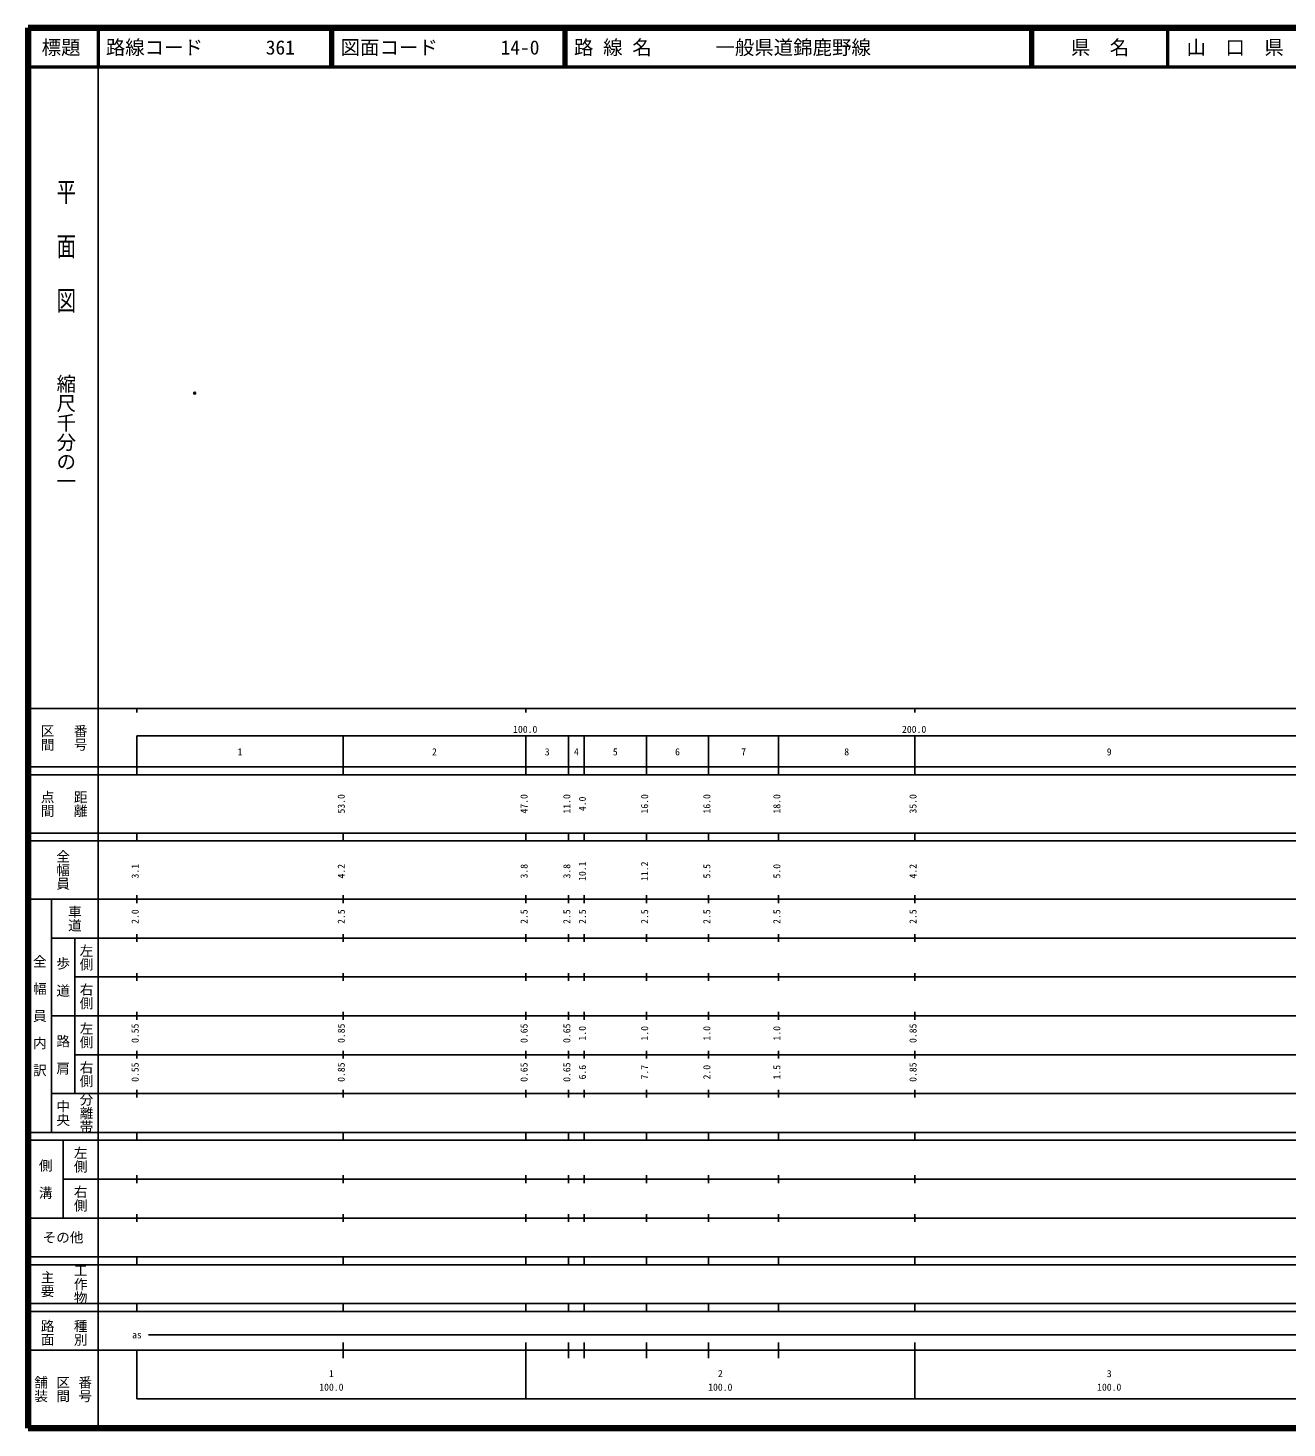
# Model space of a CAD drawing. Units: millimetres on the paper. Extents: x 40 to 680, y 20 to 380.
# Drawn here: x 40 to 363.7, y 20 to 380 of the extents above; entities that cross this region are included whole.
import ezdxf
from ezdxf.enums import TextEntityAlignment as Align

# ---------------------------------------------------------------- set-up
doc = ezdxf.new("R2010")
doc.units = ezdxf.units.MM
doc.header["$PDMODE"] = 32
doc.header["$PDSIZE"] = 0.5
doc.layers.add('M-OTRS', color=6, linetype='Continuous')
doc.layers.add('M-TTL-TXT', color=7, linetype='Continuous')
for name, color, linetype, lineweight in [('M-TTL', 2, 'Continuous', 140), ('M-TTL-BAND', 7, 'Continuous', 25), ('M-TTL-LINE', 7, 'Continuous', 50)]:
    doc.layers.add(name, color=color, linetype=linetype, lineweight=lineweight)
doc.styles.add('@ＭＳ ゴシック', font='')
doc.styles.add('ＭＳ ゴシック', font='')
doc.styles.get('@ＭＳ ゴシック').set_extended_font_data('@MS Gothic')
doc.styles.get('ＭＳ ゴシック').set_extended_font_data('MS Gothic')

msp = doc.modelspace()

# ---------------------------------------------------------------- linework, layer by layer
at = {"layer": 'M-OTRS'}
msp.add_point((82.853, 286.103), dxfattribs=at)
at = {"layer": 'M-TTL'}
for p, q in [((40, 380), (40, 20)), ((680, 380), (40, 380)), ((40, 20), (680, 20))]:
    msp.add_line(p, q, dxfattribs=at)
at = {"layer": 'M-TTL-BAND'}
for p, q in [((58, 370), (58, 20)), ((40, 205), (579, 205)), ((68, 205), (68, 204)), ((168, 205), (168, 204)), ((268, 205), (268, 204)), ((68, 198), (579, 198)), ((68, 198), (68, 188)), ((121, 188), (121, 198)), ((168, 188), (168, 198)), ((179, 188), (179, 198)), ((183, 188), (183, 198)), ((199, 188), (199, 198)), ((215, 188), (215, 198)), ((233, 188), (233, 198)), ((268, 188), (268, 198)), ((40, 190), (579, 190)), ((40, 188), (579, 188)), ((40, 173), (579, 173)), ((68, 171), (68, 173)), ((121, 171), (121, 173)), ((168, 171), (168, 173)), ((179, 171), (179, 173)), ((183, 171), (183, 173)), ((199, 171), (199, 173)), ((215, 171), (215, 173)), ((233, 171), (233, 173)), ((268, 171), (268, 173)), ((40, 171), (579, 171)), ((40, 156), (579, 156)), ((46, 96), (46, 156)), ((68, 155), (68, 157)), ((121, 155), (121, 157)), ((168, 155), (168, 157)), ((179, 155), (179, 157)), ((183, 155), (183, 157)), ((199, 155), (199, 157)), ((215, 155), (215, 157)), ((233, 155), (233, 157)), ((268, 155), (268, 157)), ((46, 146), (579, 146)), ((52, 146), (52, 106)), ((68, 145), (68, 147)), ((121, 145), (121, 147)), ((168, 145), (168, 147)), ((179, 145), (179, 147)), ((183, 145), (183, 147)), ((199, 145), (199, 147)), ((215, 145), (215, 147)), ((233, 145), (233, 147)), ((268, 145), (268, 147)), ((68, 135), (68, 137)), ((121, 135), (121, 137)), ((168, 135), (168, 137)), ((179, 135), (179, 137)), ((183, 135), (183, 137)), ((199, 135), (199, 137)), ((215, 135), (215, 137)), ((233, 135), (233, 137)), ((268, 135), (268, 137)), ((52, 136), (579, 136)), ((46, 126), (579, 126)), ((68, 125), (68, 127)), ((121, 125), (121, 127)), ((168, 125), (168, 127)), ((179, 125), (179, 127)), ((183, 125), (183, 127)), ((199, 125), (199, 127)), ((215, 125), (215, 127)), ((233, 125), (233, 127)), ((268, 125), (268, 127)), ((52, 116), (579, 116)), ((68, 115), (68, 117)), ((121, 115), (121, 117)), ((168, 115), (168, 117)), ((179, 115), (179, 117)), ((183, 115), (183, 117)), ((199, 115), (199, 117)), ((215, 115), (215, 117)), ((233, 115), (233, 117)), ((268, 115), (268, 117)), ((46, 106), (579, 106)), ((68, 105), (68, 107)), ((121, 105), (121, 107)), ((168, 105), (168, 107)), ((179, 105), (179, 107)), ((183, 105), (183, 107)), ((199, 105), (199, 107)), ((215, 105), (215, 107)), ((233, 105), (233, 107)), ((268, 105), (268, 107)), ((40, 96), (579, 96)), ((40, 94), (579, 94)), ((49, 94), (49, 74)), ((68, 94), (68, 96)), ((121, 94), (121, 96)), ((168, 94), (168, 96)), ((179, 94), (179, 96)), ((183, 94), (183, 96)), ((199, 94), (199, 96)), ((215, 94), (215, 96)), ((233, 94), (233, 96)), ((268, 94), (268, 96)), ((49, 84), (579, 84)), ((68, 83), (68, 85)), ((121, 83), (121, 85)), ((168, 83), (168, 85)), ((179, 83), (179, 85)), ((183, 83), (183, 85)), ((199, 83), (199, 85)), ((215, 83), (215, 85)), ((233, 83), (233, 85)), ((268, 83), (268, 85)), ((40, 74), (579, 74)), ((68, 73), (68, 75)), ((121, 73), (121, 75)), ((168, 73), (168, 75)), ((179, 73), (179, 75)), ((183, 73), (183, 75)), ((199, 73), (199, 75)), ((215, 73), (215, 75)), ((233, 73), (233, 75)), ((268, 73), (268, 75)), ((40, 64), (579, 64)), ((40, 62), (579, 62)), ((68, 62), (68, 64)), ((121, 62), (121, 64)), ((168, 62), (168, 64)), ((179, 62), (179, 64)), ((183, 62), (183, 64)), ((199, 62), (199, 64)), ((215, 62), (215, 64)), ((233, 62), (233, 64)), ((268, 62), (268, 64)), ((40, 52), (579, 52)), ((68, 50), (68, 52)), ((121, 50), (121, 52)), ((168, 50), (168, 52)), ((179, 50), (179, 52)), ((183, 50), (183, 52)), ((199, 50), (199, 52)), ((215, 50), (215, 52)), ((233, 50), (233, 52)), ((268, 50), (268, 52)), ((40, 50), (579, 50)), ((71, 44), (565, 44)), ((40, 40), (579, 40)), ((68, 40), (68, 27.5)), ((121, 38), (121, 42)), ((168, 27.5), (168, 42)), ((179, 38), (179, 42)), ((183, 38), (183, 42)), ((199, 38), (199, 42)), ((215, 38), (215, 42)), ((233, 38), (233, 42)), ((268, 27.5), (268, 42)), ((68, 27.5), (579, 27.5))]:
    msp.add_line(p, q, dxfattribs=at)
at = {"layer": 'M-TTL-LINE'}
for p, q in [((58, 380), (58, 370)), ((117.75, 380), (117.75, 370)), ((118.25, 380), (118.25, 370)), ((177.75, 380), (177.75, 370)), ((178.25, 380), (178.25, 370)), ((297.75, 380), (297.75, 370)), ((298.25, 380), (298.25, 370)), ((333, 380), (333, 370)), ((40, 370), (680, 370))]:
    msp.add_line(p, q, dxfattribs=at)

# ---------------------------------------------------------------- texts
at = {"layer": 'M-TTL-BAND', "style": '@ＭＳ ゴシック', "width": 1.4}
msp.add_text('平  面  図', height=3.666, rotation=270, dxfattribs=at).set_placement((49.777, 306.475), align=Align.MIDDLE_RIGHT)
at = {"layer": 'M-TTL-BAND', "style": '@ＭＳ ゴシック'}
msp.add_text('縮尺千分の一', height=3.666, rotation=270, dxfattribs=at).set_placement((49.777, 261.03), align=Align.MIDDLE_RIGHT)
for s, p in [('区間', (45, 197.5)), ('番号', (53.5, 197.5)), ('点間', (45, 180.5)), ('距離', (53.5, 180.5)), ('全幅員', (49, 163.5)), ('車道', (52, 151)), ('左側', (55, 141)), ('全\u3000幅\u3000員\u3000内\u3000訳', (43, 126)), ('歩\u3000道', (49, 136)), ('右側', (55, 131)), ('左側', (55, 121)), ('路\u3000肩', (49, 116)), ('右側', (55, 111)), ('分離帯', (55, 101)), ('中央', (49, 101)), ('左側', (53.5, 89)), ('側\u3000溝', (44.5, 84)), ('右側', (53.5, 79)), ('工作物', (53.5, 57)), ('主要', (45, 57)), ('路面', (45, 44.5)), ('種別', (53.5, 44.5)), ('舗装', (43.333, 30)), ('区間', (49, 30)), ('番号', (54.667, 30))]:
    msp.add_text(s, height=2.566, rotation=270, dxfattribs=at).set_placement(p, align=Align.MIDDLE_CENTER)
at = {"layer": 'M-TTL-BAND', "style": 'ＭＳ ゴシック'}
for s, p in [('100.0', (167.844, 198.195)), ('200.0', (267.844, 198.195)), ('1', (94.5, 192.405)), ('2', (144.5, 192.405)), ('3', (173.5, 192.405)), ('4', (181, 192.405)), ('5', (191, 192.405)), ('6', (207, 192.405)), ('7', (224, 192.405)), ('8', (250.5, 192.405)), ('9', (318, 192.405)), ('as', (68, 42.5)), ('1', (118, 32.523)), ('2', (218, 32.523)), ('3', (318, 32.523)), ('100.0', (118, 29.033)), ('100.0', (218, 29.033)), ('100.0', (318, 29.033))]:
    msp.add_text(s, height=1.833, dxfattribs=at).set_placement(p, align=Align.BOTTOM_CENTER)
for s, p in [('53.0', (122, 180.5)), ('47.0', (169, 180.5)), ('11.0', (180, 180.5)), ('4.0', (184, 180.5)), ('16.0', (200, 180.5)), ('16.0', (216, 180.5)), ('18.0', (234, 180.5)), ('35.0', (269, 180.5)), ('3.1', (69, 163.174)), ('4.2', (122, 163.174)), ('3.8', (169, 163.174)), ('3.8', (180, 163.174)), ('10.1', (184, 163.174)), ('11.2', (200, 163.174)), ('5.5', (216, 163.174)), ('5.0', (234, 163.174)), ('4.2', (269, 163.174)), ('2.0', (69, 151.5)), ('2.5', (122, 151.5)), ('2.5', (169, 151.5)), ('2.5', (180, 151.5)), ('2.5', (184, 151.5)), ('2.5', (200, 151.5)), ('2.5', (216, 151.5)), ('2.5', (234, 151.5)), ('2.5', (269, 151.5)), ('0.55', (69, 121.5)), ('0.85', (122, 121.5)), ('0.65', (169, 121.5)), ('0.65', (180, 121.5)), ('1.0', (184, 121.5)), ('1.0', (200, 121.5)), ('1.0', (216, 121.5)), ('1.0', (234, 121.5)), ('0.85', (269, 121.5)), ('0.55', (69, 111.5)), ('0.85', (122, 111.5)), ('0.65', (169, 111.5)), ('0.65', (180, 111.5)), ('6.6', (184, 111.5)), ('7.7', (200, 111.5)), ('2.0', (216, 111.5)), ('1.5', (234, 111.5)), ('0.85', (269, 111.5))]:
    msp.add_text(s, height=1.833, rotation=90, dxfattribs=at).set_placement(p, align=Align.BOTTOM_CENTER)
msp.add_text('その他', height=2.566, dxfattribs=at).set_placement((49, 69), align=Align.MIDDLE_CENTER)
at = {"layer": 'M-TTL-TXT', "style": 'ＭＳ ゴシック'}
for s, p in [('標題', (48.5, 375)), ('県\u3000名', (315.625, 375)), ('山\u3000口\u3000県', (350.375, 375))]:
    msp.add_text(s, height=3.666, dxfattribs=at).set_placement(p, align=Align.MIDDLE_CENTER)
for s, p in [('路線コード', (60, 375)), ('361', (101.142, 375)), ('図面コード', (120.38, 375)), ('14-0', (161.521, 375)), ('路 線 名', (180.38, 375)), ('一般県道錦鹿野線', (216.734, 375))]:
    msp.add_text(s, height=3.666, dxfattribs=at).set_placement(p, align=Align.MIDDLE_LEFT)

doc.saveas('drawing.dxf')
